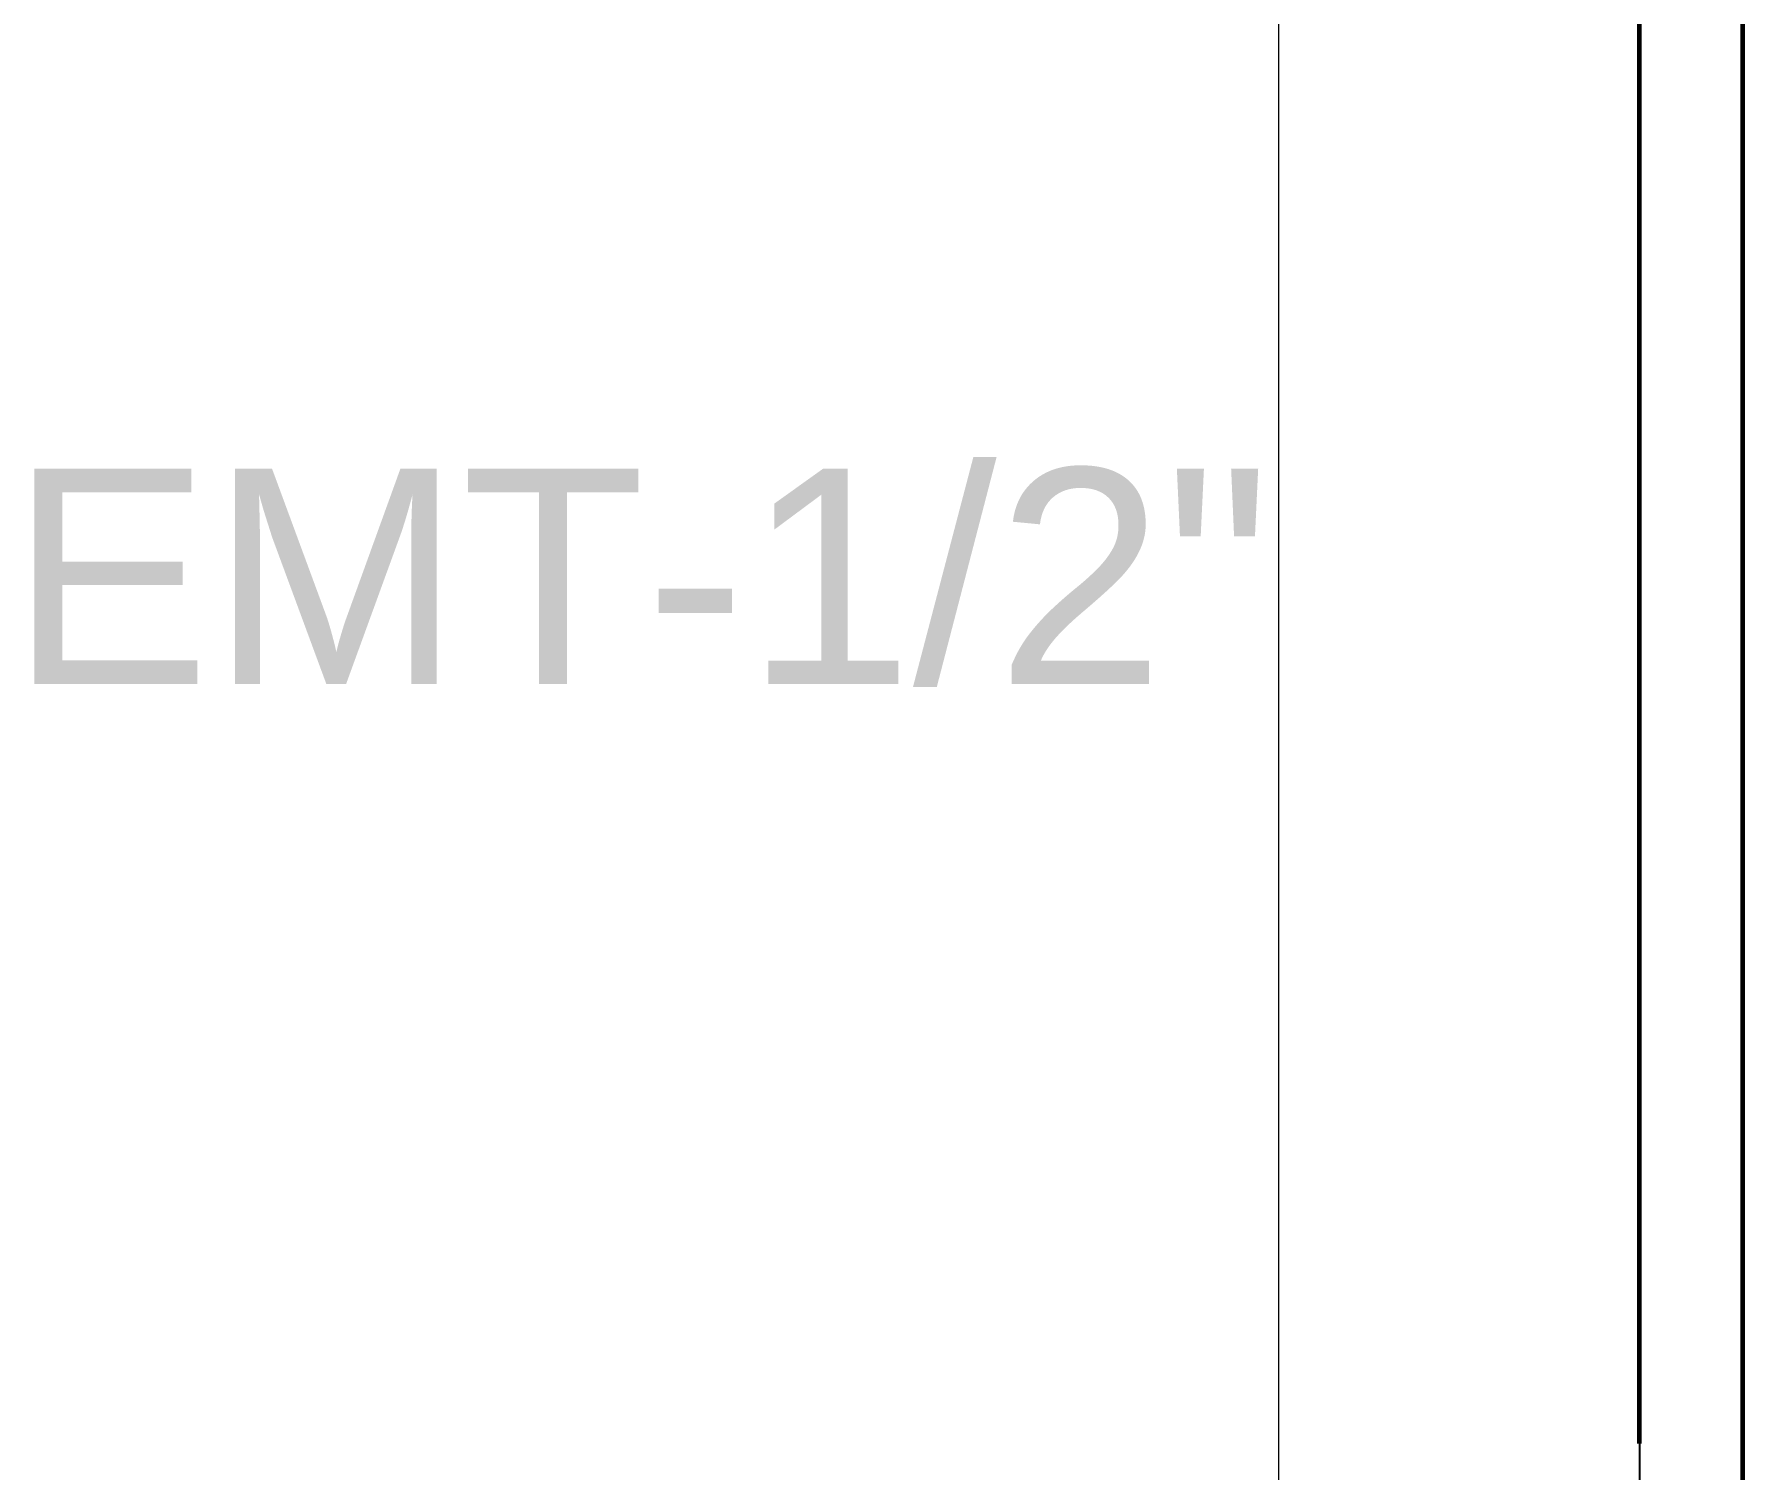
# Model space of a CAD drawing. Header units: metres. Extents: x 29 to 562, y -33 to 369.
# Drawn here: x 301.883 to 304.365, y 184.611 to 186.696 of the extents above; entities that cross this region are included whole.
import ezdxf

# ---------------------------------------------------------------- set-up
doc = ezdxf.new("R2010")
doc.units = ezdxf.units.M
doc.header["$LTSCALE"] = 2
for name, color, linetype, lineweight in [('A-WALL', 7, 'Continuous', 60), ('S-WALL', 7, 'Continuous', 60), ('TEXTO_ILUMINACION', 7, 'Continuous', 9), ('Tuberia', 1, 'Continuous', 9)]:
    doc.layers.add(name, color=color, linetype=linetype, lineweight=lineweight)
doc.layers.add('S-PLAT', color=7, linetype='Continuous')
doc.styles.add('ROMANS', font='arial.ttf')

msp = doc.modelspace()

# ---------------------------------------------------------------- linework, layer by layer
at = {"layer": 'A-WALL'}
msp.add_line((304.3645, 176.4688), (304.3645, 215.4688), dxfattribs=at)
at = {"layer": 'S-PLAT'}
msp.add_line((304.2145, 186.4688), (304.2145, 176.4688), dxfattribs=at)
at = {"layer": 'S-WALL'}
msp.add_line((304.2145, 184.6488), (304.2145, 190.3488), dxfattribs=at)
at = {"layer": 'Tuberia'}
msp.add_line((303.6905, 184.0968), (303.6905, 204.7269), dxfattribs=at)

# ---------------------------------------------------------------- texts
at = {"layer": 'TEXTO_ILUMINACION', "insert": (301.8471, 186.065), "char_height": 0.31312, "width": 7.462762, "attachment_point": 1, "style": 'ROMANS'}
msp.add_mtext('EMT-1/2"', dxfattribs=at)

doc.saveas('drawing.dxf')
